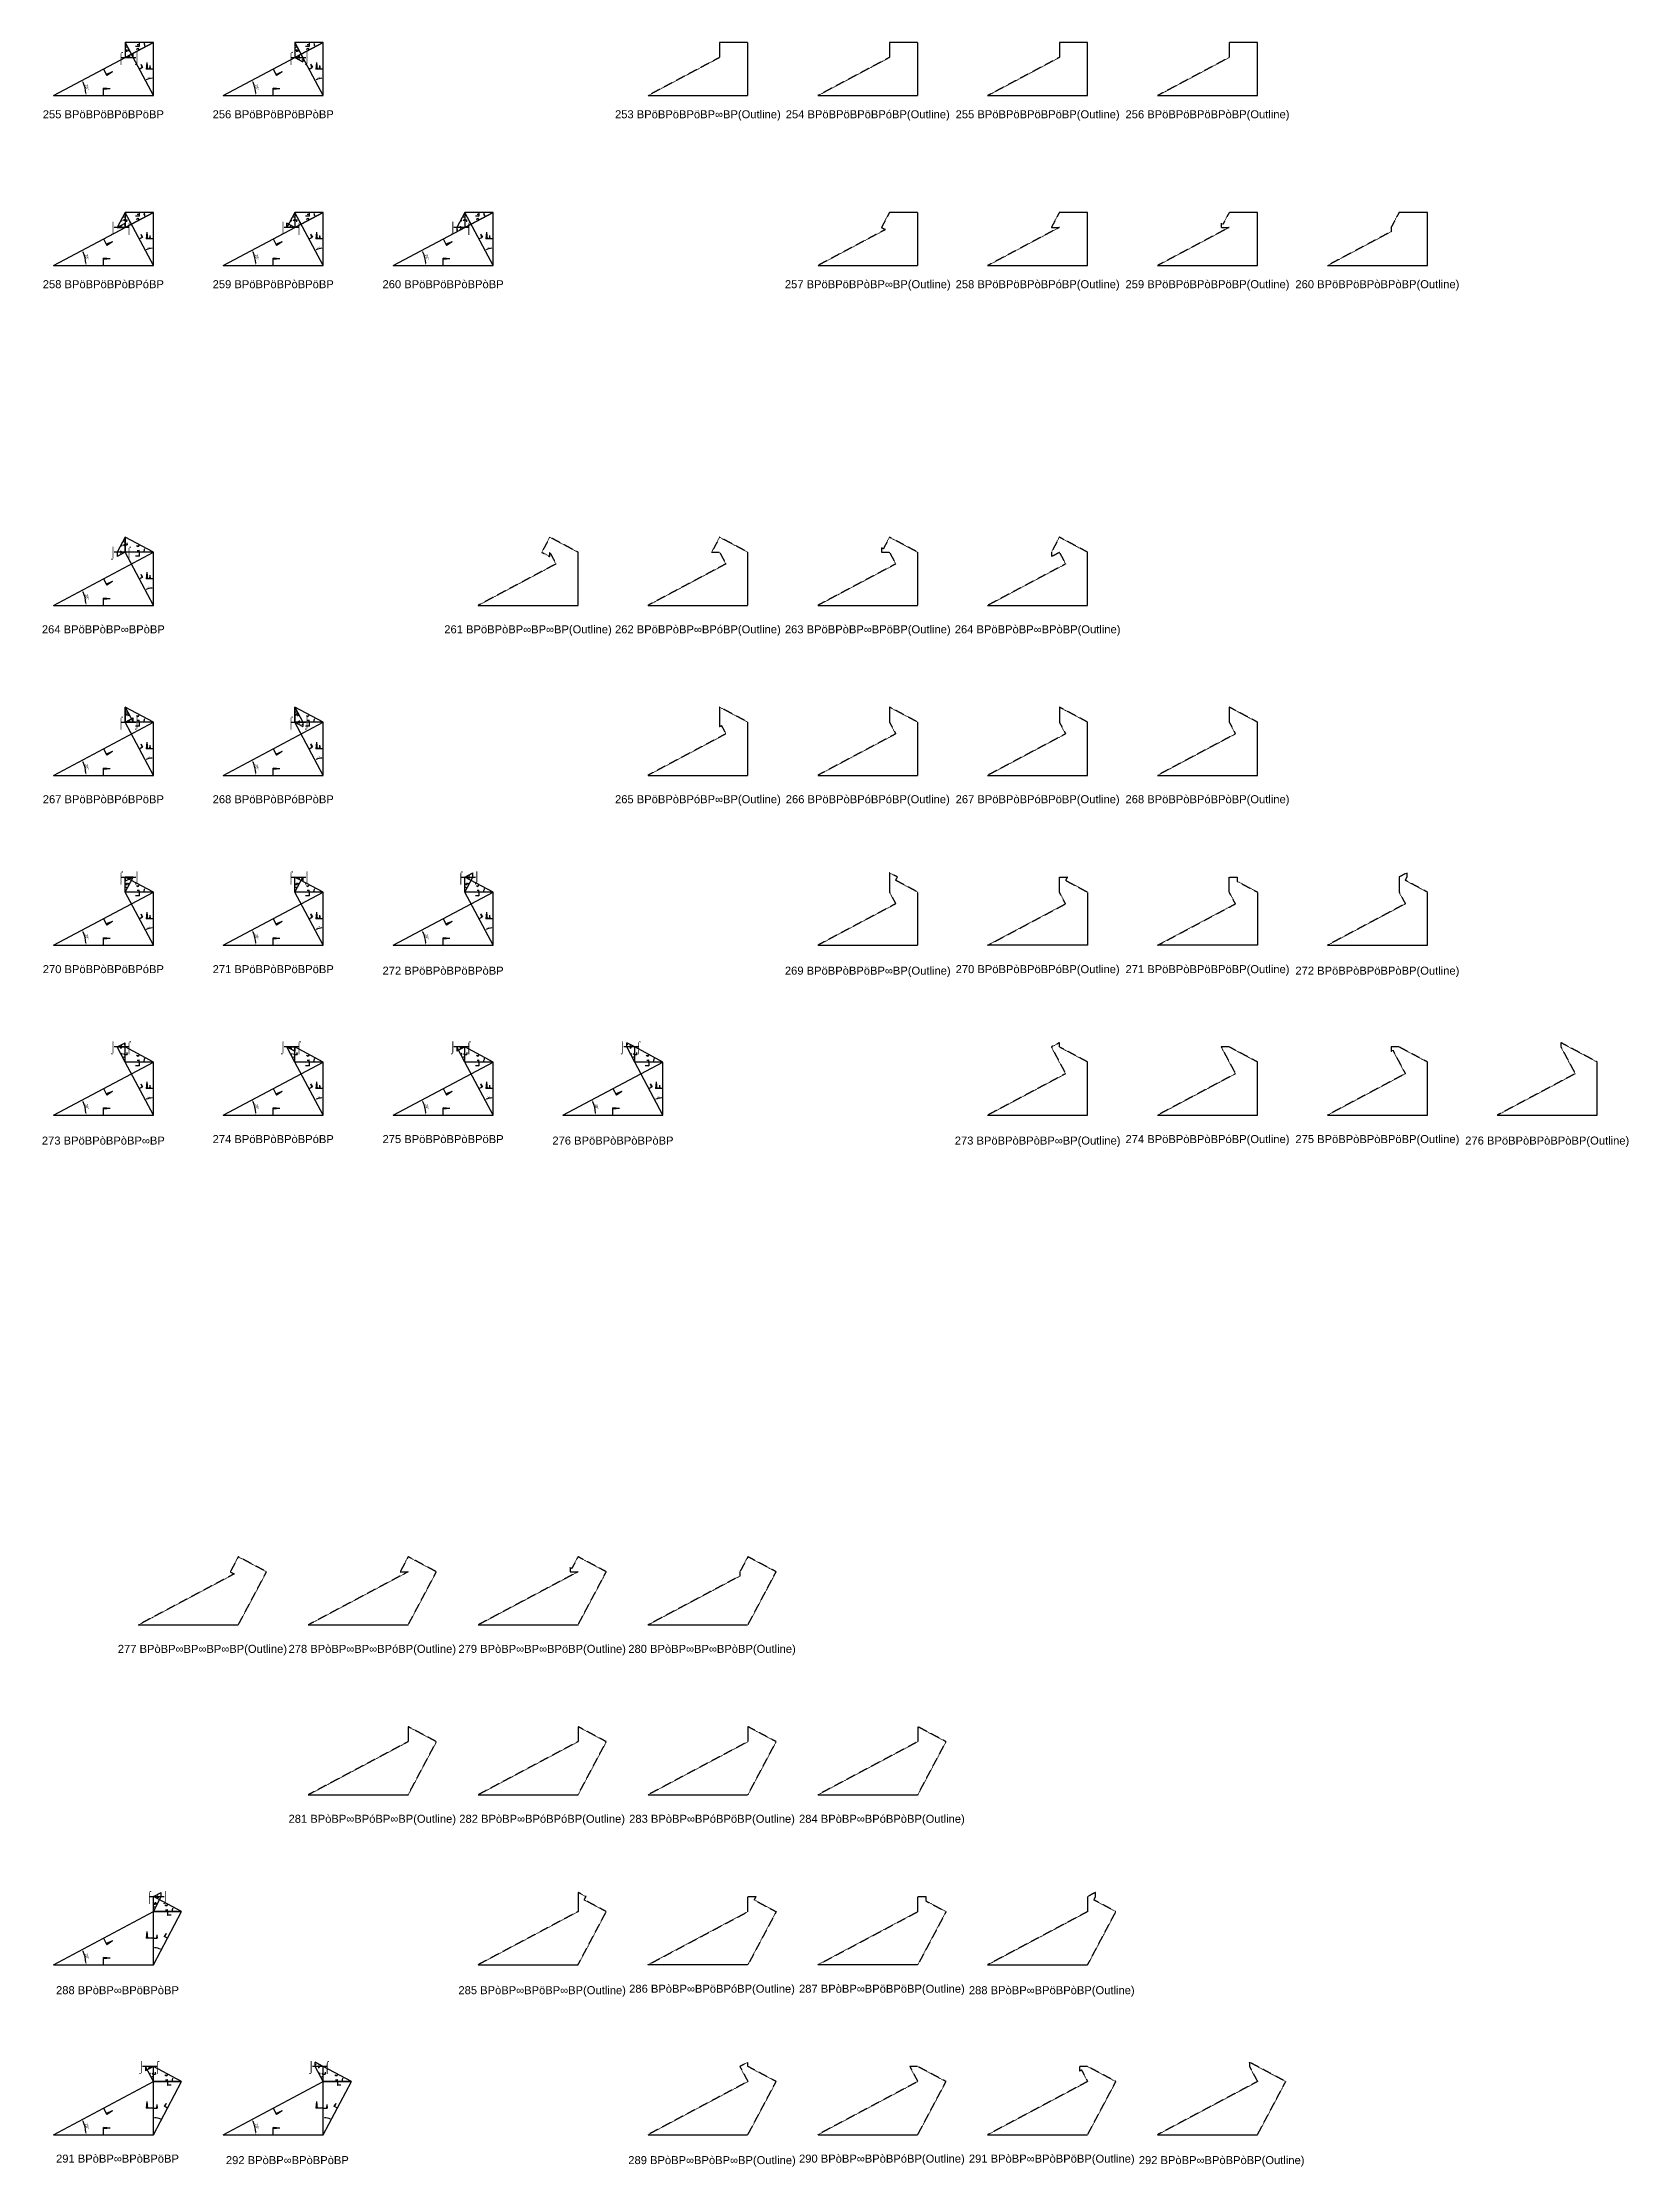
# Model space of a CAD drawing. Header units: millimetres. Extents: x 130908 to 599272, y -2842299 to 24518.
# Drawn here: x 333138 to 571070, y -2460057 to -2141522 of the extents above; entities that cross this region are included whole.
import ezdxf
from ezdxf.enums import TextEntityAlignment as Align

# ---------------------------------------------------------------- set-up
doc = ezdxf.new("R2010")
doc.units = ezdxf.units.MM
doc.header["$PDMODE"] = 35
doc.linetypes.add('DASHED', pattern=[19.05, 12.7, -6.35])
for name, color, linetype in [('BASE', 170, 'Continuous'), ('HYPOTENUSE', 20, 'Continuous'), ('PERPENDICULAR', 90, 'Continuous')]:
    doc.layers.add(name, color=color, linetype=linetype)
doc.styles.add('Arial', font='arial_0.ttf')
doc.dimstyles.new('ISO-25', dxfattribs={"dimtxt": 250, "dimasz": 100, "dimexe": 1.25, "dimexo": 0.625, "dimgap": 100, "dimtad": 1, "dimdec": 0, "dimtxsty": 'Arial', "dimcen": 2.5, "dimadec": 0, "dimazin": 0, "dimtfac": 1, "dimtdec": 0, "dimtmove": 0, "dimatfit": 3, "dimfxl": 1, "dimarcsym": 0})

# ---------------------------------------------------------------- blocks, each defined once
blk = doc.blocks.new('*D9')
at = {"color": 0, "lineweight": -2, "ltscale": 100, "transparency": 16777216}
blk.add_arc((0, 0), 4906, 4.08845, 23.91155, dxfattribs=at)
at = {"color": 0, "ltscale": 100, "transparency": 16777216}
for points in [[(4432, 1963), (4537, 2014), (4332, 2303)], [(4952, 352), (4835, 348), (4906, 0)]]:
    blk.add_solid(points, dxfattribs=at)
at = {"layer": 'Defpoints', "color": 0, "ltscale": 100, "transparency": 16777216}
for p in [(15000, 7976), (0, 0), (0, 0), (4841, 796), (15000, 0)]:
    blk.add_point(p, dxfattribs=at)
at = {"color": 0, "ltscale": 100, "transparency": 16777216, "insert": (5055, 1260), "char_height": 400, "attachment_point": 5, "rotation": 284, "style": 'Arial'}
blk.add_mtext('28°', dxfattribs=at)
blk = doc.blocks.new('SanjoyNathGeometrifyingTrigonometryFundamentalLockedSet')
at = {"color": 242, "linetype": 'DASHED', "ltscale": 100, "true_color": 0xcd2027}
for p, q in [((7500, 3987.8), (8016.4, 3016.6)), ((8852.4, 3574.3), (7922.5, 3193.2)), ((8852.4, 3574.3), (8016.4, 3016.6))]:
    blk.add_line(p, q, dxfattribs=at)
at = {"color": 114, "linetype": 'DASHED', "ltscale": 100, "true_color": 0x139b48}
for p, q in [((14000, 4987.8), (13900, 3987.8)), ((15000, 3987.8), (13900, 3987.8)), ((14000, 4987.8), (14100, 3987.8))]:
    blk.add_line(p, q, dxfattribs=at)
at = {"color": 159, "linetype": 'DASHED', "ltscale": 100, "true_color": 0x22346e}
for p, q in [((7500, 0), (7500, 1100)), ((8500, 1000), (7500, 1100)), ((8500, 1000), (7500, 900))]:
    blk.add_line(p, q, dxfattribs=at)
at = {"layer": 'BASE'}
blk.add_line((0, 0), (15000, 0), dxfattribs=at)
at = {"layer": 'HYPOTENUSE'}
blk.add_line((0, 0), (15000, 7975.6), dxfattribs=at)
at = {"layer": 'PERPENDICULAR'}
blk.add_line((15000, 0), (15000, 7975.6), dxfattribs=at)
at = {"color": 4, "ltscale": 100}
dim = blk.add_angular_dim_2l(base=(4841, 795.6), line1=((0, 0), (15000, 0)), line2=((0, 0), (15000, 7975.6)), dimstyle='ISO-25', override={"dimtxt": 400, "dimasz": 350, "dimgap": 100}, dxfattribs=at)
dim.commit()
dim.dimension.update_dxf_attribs({"geometry": '*D9', "text_midpoint": (5055.4, 1260.5)})

msp = doc.modelspace()

# ---------------------------------------------------------------- linework, layer by layer
at = {"linetype": 'DASHED', "ltscale": 70}
for p, q in [((344930, -2143777), (347328, -2143777)), ((370413, -2143777), (372811, -2143777)), ((346129, -2169260), (343731, -2169260)), ((371612, -2169260), (369214, -2169260)), ((397095, -2169260), (394697, -2169260)), ((346129, -2217971), (343731, -2217971)), ((344930, -2243454), (347328, -2243454)), ((370413, -2243454), (372811, -2243454)), ((344930, -2266682), (347328, -2266682)), ((370413, -2266682), (372811, -2266682)), ((395896, -2266682), (398294, -2266682)), ((346129, -2292165), (343731, -2292165)), ((371612, -2292165), (369214, -2292165)), ((397095, -2292165), (394697, -2292165)), ((422578, -2292165), (420180, -2292165)), ((349171, -2419579), (351569, -2419579)), ((350370, -2445061), (347972, -2445061)), ((375853, -2445061), (373455, -2445061))]:
    msp.add_line(p, q, dxfattribs=at)
at = {"linetype": 'DASHED'}
for points in [[(434719, -2143777), (423960, -2149498), (438960, -2149498), (438960, -2141522), (434719, -2141522)], [(460202, -2143777), (449443, -2149498), (464443, -2149498), (464443, -2141522), (460202, -2141522)], [(485685, -2143777), (474926, -2149498), (489926, -2149498), (489926, -2141522), (485685, -2141522)], [(511168, -2143777), (500409, -2149498), (515409, -2149498), (515409, -2141522), (511168, -2141522)], [(459003, -2169260), (459603, -2169579), (449443, -2174981), (464443, -2174981), (464443, -2167005), (460202, -2167005)], [(484486, -2169260), (485685, -2169260), (474926, -2174981), (489926, -2174981), (489926, -2167005), (485685, -2167005)], [(509969, -2169260), (511168, -2169260), (500409, -2174981), (515409, -2174981), (515409, -2167005), (511168, -2167005), (510233, -2168763), (509969, -2168623)], [(535452, -2169898), (525892, -2174981), (540892, -2174981), (540892, -2167005), (536651, -2167005), (535452, -2169260)], [(410171, -2219729), (398477, -2225947), (413477, -2225947), (413477, -2217971), (409237, -2215716), (408038, -2217971), (409237, -2218608), (409237, -2217971)], [(433521, -2217971), (434719, -2217971), (435654, -2219729), (423960, -2225947), (438960, -2225947), (438960, -2217971), (434719, -2215716)], [(459003, -2217971), (460202, -2217971), (461137, -2219729), (449443, -2225947), (464443, -2225947), (464443, -2217971), (460202, -2215716), (459268, -2217474), (459003, -2217333)], [(486620, -2219729), (474926, -2225947), (489926, -2225947), (489926, -2217971), (485685, -2215716), (484486, -2217971), (484486, -2218608), (485685, -2217971)], [(434984, -2243951), (435654, -2245212), (423960, -2251429), (438960, -2251429), (438960, -2243454), (434719, -2241199), (434719, -2244091)], [(460202, -2241199), (460202, -2243454), (461137, -2245212), (449443, -2251429), (464443, -2251429), (464443, -2243454)], [(485685, -2241199), (485685, -2243454), (486620, -2245212), (474926, -2251429), (489926, -2251429), (489926, -2243454)], [(511168, -2241199), (511168, -2243454), (512103, -2245212), (500409, -2251429), (515409, -2251429), (515409, -2243454)], [(460202, -2266044), (460202, -2268937), (461137, -2270694), (449443, -2276912), (464443, -2276912), (464443, -2268937), (461137, -2267179), (461401, -2266682)], [(486884, -2266682), (486620, -2267179), (489926, -2268937), (489926, -2276912), (474926, -2276912), (486620, -2270694), (485685, -2268937), (485685, -2266682)], [(512367, -2266682), (512367, -2267319), (515409, -2268937), (515409, -2276912), (500409, -2276912), (512103, -2270694), (511168, -2268937), (511168, -2266682)], [(536651, -2266682), (536651, -2268937), (537585, -2270694), (525892, -2276912), (540892, -2276912), (540892, -2268937), (537585, -2267179), (537850, -2266682), (537850, -2266044)], [(486620, -2296177), (474926, -2302395), (489926, -2302395), (489926, -2294419), (485685, -2292165), (485685, -2291527), (484486, -2292165)], [(515409, -2294419), (511168, -2292165), (509969, -2292165), (512103, -2296177), (500409, -2302395), (515409, -2302395)], [(535716, -2292662), (537585, -2296177), (525892, -2302395), (540892, -2302395), (540892, -2294419), (536651, -2292165), (535452, -2292165), (535452, -2292802)], [(563068, -2296177), (551374, -2302395), (566374, -2302395), (566374, -2294419), (560935, -2291527), (560935, -2292165)], [(361313, -2370868), (361912, -2371187), (347512, -2378843), (362512, -2378843), (366752, -2370868), (362512, -2368613)], [(386796, -2370868), (387995, -2370868), (372995, -2378843), (387995, -2378843), (392235, -2370868), (387995, -2368613)], [(412278, -2370868), (413477, -2370868), (398477, -2378843), (413477, -2378843), (417718, -2370868), (413477, -2368613), (412543, -2370371), (412278, -2370230)], [(437761, -2371505), (423960, -2378843), (438960, -2378843), (443201, -2370868), (438960, -2368613), (437761, -2370868)], [(387995, -2394096), (387995, -2396351), (372995, -2404326), (387995, -2404326), (392235, -2396351)], [(413477, -2394096), (413477, -2396351), (398477, -2404326), (413477, -2404326), (417718, -2396351)], [(438960, -2394096), (438960, -2396351), (423960, -2404326), (438960, -2404326), (443201, -2396351)], [(464443, -2394096), (464443, -2396351), (449443, -2404326), (464443, -2404326), (468684, -2396351)], [(413477, -2418941), (413477, -2421834), (398477, -2429809), (413477, -2429809), (417718, -2421834), (414412, -2420076), (414676, -2419579)], [(440159, -2419579), (439895, -2420076), (443201, -2421834), (438960, -2429809), (423960, -2429809), (438960, -2421834), (438960, -2419579)], [(465642, -2419579), (465642, -2420216), (468684, -2421834), (464443, -2429809), (449443, -2429809), (464443, -2421834), (464443, -2419579)], [(489926, -2419579), (489926, -2421834), (474926, -2429809), (489926, -2429809), (494167, -2421834), (490861, -2420076), (491125, -2419579), (491125, -2418941)], [(438960, -2447316), (423960, -2455292), (438960, -2455292), (443201, -2447316), (438960, -2445061), (438960, -2444424), (437761, -2445061)], [(468684, -2447316), (464443, -2445061), (463244, -2445061), (464443, -2447316), (449443, -2455292), (464443, -2455292)], [(488991, -2445558), (489926, -2447316), (474926, -2455292), (489926, -2455292), (494167, -2447316), (489926, -2445061), (488727, -2445061), (488727, -2445699)], [(515409, -2447316), (500409, -2455292), (515409, -2455292), (519649, -2447316), (514210, -2444424), (514210, -2445061)]]:
    msp.add_lwpolyline(points, close=True, dxfattribs=at)

# ---------------------------------------------------------------- block references
for p in [(334770, -2149498), (360253, -2149498), (334770, -2174981), (360253, -2174981), (385736, -2174981), (334770, -2225947), (334770, -2251429), (360253, -2251429), (334770, -2276912), (360253, -2276912), (385736, -2276912), (334770, -2302395), (360253, -2302395), (385736, -2302395), (411219, -2302395), (334770, -2429809), (334770, -2455292), (360253, -2455292)]:
    msp.add_blockref('SanjoyNathGeometrifyingTrigonometryFundamentalLockedSet', p, dxfattribs=at)
at = {"linetype": 'DASHED', "ltscale": 100}
for p, xscale, yscale, zscale, rotation in [((349770, -2149498), 0.53170943166148, 0.53170943166148, 0.53170943166148, 90.00000000000001), ((349770, -2141522), 0.282714919717775, 0.282714919717775, 0.282714919717775, 180), ((345530, -2141522), 0.150322189285358, 0.150322189285358, 0.150322189285358, 270), ((375253, -2149498), 0.53170943166148, 0.53170943166148, 0.53170943166148, 90.00000000000001), ((375253, -2141522), 0.282714919717775, 0.282714919717775, 0.282714919717775, 180), ((371012, -2141522), 0.150322189285358, 0.150322189285358, 0.150322189285358, 270), ((371012, -2143777), -0.07992772583102702, 0.07992772583102702, 0.07992772583102702, 180), ((345530, -2167005), -0.150322189285358, 0.150322189285358, 0.150322189285358, 90), ((349770, -2174981), 0.53170943166148, 0.53170943166148, 0.53170943166148, 90.00000000000001), ((349770, -2167005), 0.282714919717775, 0.282714919717775, 0.282714919717775, 180), ((371012, -2167005), -0.150322189285358, 0.150322189285358, 0.150322189285358, 90), ((375253, -2174981), 0.53170943166148, 0.53170943166148, 0.53170943166148, 90.00000000000001), ((375253, -2167005), 0.282714919717775, 0.282714919717775, 0.282714919717775, 180), ((396495, -2167005), -0.150322189285358, 0.150322189285358, 0.150322189285358, 90), ((400736, -2174981), 0.53170943166148, 0.53170943166148, 0.53170943166148, 90.00000000000001), ((400736, -2167005), 0.282714919717775, 0.282714919717775, 0.282714919717775, 180), ((396495, -2169260), 0.07992772583102702, 0.07992772583102702, 0.07992772583102702, 180), ((345530, -2215716), -0.150322189285358, 0.150322189285358, 0.150322189285358, 90), ((345530, -2217971), 0.07992772583102702, 0.07992772583102702, 0.07992772583102702, 180), ((349770, -2225947), 0.53170943166148, 0.53170943166148, 0.53170943166148, 90.00000000000001), ((345530, -2241199), 0.150322189285358, 0.150322189285358, 0.150322189285358, 270), ((371012, -2241199), 0.150322189285358, 0.150322189285358, 0.150322189285358, 270), ((349770, -2251429), 0.53170943166148, 0.53170943166148, 0.53170943166148, 90.00000000000001), ((375253, -2251429), 0.53170943166148, 0.53170943166148, 0.53170943166148, 90.00000000000001), ((371012, -2243454), -0.07992772583102702, 0.07992772583102702, 0.07992772583102702, 180), ((345530, -2268937), -0.150322189285358, 0.150322189285358, 0.150322189285358, 270), ((346729, -2266682), 0.07992772583102702, 0.07992772583102702, 0.07992772583102702, 180), ((371012, -2268937), -0.150322189285358, 0.150322189285358, 0.150322189285358, 270), ((371012, -2266682), -0.07992772583102702, 0.07992772583102702, 0.07992772583102702, 180), ((396495, -2268937), -0.150322189285358, 0.150322189285358, 0.150322189285358, 270), ((349770, -2276912), 0.53170943166148, 0.53170943166148, 0.53170943166148, 90.00000000000001), ((375253, -2276912), 0.53170943166148, 0.53170943166148, 0.53170943166148, 90.00000000000001), ((400736, -2276912), 0.53170943166148, 0.53170943166148, 0.53170943166148, 90.00000000000001), ((345530, -2294419), 0.150322189285358, 0.150322189285358, 0.150322189285358, 90), ((371012, -2294419), 0.150322189285358, 0.150322189285358, 0.150322189285358, 90), ((369814, -2292165), -0.07992772583102702, 0.07992772583102702, 0.07992772583102702, 180), ((396495, -2294419), 0.150322189285358, 0.150322189285358, 0.150322189285358, 90), ((396495, -2292165), 0.07992772583102702, 0.07992772583102702, 0.07992772583102702, 180), ((421978, -2294419), 0.150322189285358, 0.150322189285358, 0.150322189285358, 90), ((349770, -2302395), 0.53170943166148, 0.53170943166148, 0.53170943166148, 90.00000000000001), ((375253, -2302395), 0.53170943166148, 0.53170943166148, 0.53170943166148, 90.00000000000001), ((400736, -2302395), 0.53170943166148, 0.53170943166148, 0.53170943166148, 90.00000000000001), ((426219, -2302395), 0.53170943166148, 0.53170943166148, 0.53170943166148, 90.00000000000001), ((349770, -2421834), -0.150322189285358, 0.150322189285358, 0.150322189285358, 270), ((349770, -2429809), -0.53170943166148, 0.53170943166148, 0.53170943166148, 270), ((349770, -2447316), 0.150322189285358, 0.150322189285358, 0.150322189285358, 90), ((349770, -2445061), 0.07992772583102702, 0.07992772583102702, 0.07992772583102702, 180), ((375253, -2447316), 0.150322189285358, 0.150322189285358, 0.150322189285358, 90), ((349770, -2455292), -0.53170943166148, 0.53170943166148, 0.53170943166148, 270), ((375253, -2455292), -0.53170943166148, 0.53170943166148, 0.53170943166148, 270)]:
    msp.add_blockref('SanjoyNathGeometrifyingTrigonometryFundamentalLockedSet', p, dxfattribs=dict(at, xscale=xscale, yscale=yscale, zscale=zscale, rotation=rotation))
for p, xscale, yscale, zscale in [((345530, -2143777), 0.07992772583102702, 0.07992772583102702, 0.07992772583102702), ((344331, -2169260), 0.07992772583102702, 0.07992772583102702, 0.07992772583102702), ((371012, -2169260), -0.07992772583102702, 0.07992772583102702, 0.07992772583102702), ((349770, -2217971), -0.282714919717773, 0.282714919717773, 0.282714919717773), ((349770, -2243454), -0.282714919717773, 0.282714919717773, 0.282714919717773), ((375253, -2243454), -0.282714919717773, 0.282714919717773, 0.282714919717773), ((345530, -2243454), 0.07992772583102702, 0.07992772583102702, 0.07992772583102702), ((349770, -2268937), -0.282714919717773, 0.282714919717773, 0.282714919717773), ((375253, -2268937), -0.282714919717773, 0.282714919717773, 0.282714919717773), ((396495, -2266682), 0.07992772583102702, 0.07992772583102702, 0.07992772583102702), ((400736, -2268937), -0.282714919717773, 0.282714919717773, 0.282714919717773), ((344331, -2292165), 0.07992772583102702, 0.07992772583102702, 0.07992772583102702), ((349770, -2294419), -0.282714919717773, 0.282714919717773, 0.282714919717773), ((375253, -2294419), -0.282714919717773, 0.282714919717773, 0.282714919717773), ((400736, -2294419), -0.282714919717773, 0.282714919717773, 0.282714919717773), ((421978, -2292165), -0.07992772583102702, 0.07992772583102702, 0.07992772583102702), ((426219, -2294419), -0.282714919717773, 0.282714919717773, 0.282714919717773), ((349770, -2419579), 0.07992772583102702, 0.07992772583102702, 0.07992772583102702), ((354011, -2421834), -0.282714919717773, 0.282714919717773, 0.282714919717773), ((354011, -2447316), -0.282714919717773, 0.282714919717773, 0.282714919717773), ((375253, -2445061), -0.07992772583102702, 0.07992772583102702, 0.07992772583102702), ((379494, -2447316), -0.282714919717773, 0.282714919717773, 0.282714919717773)]:
    msp.add_blockref('SanjoyNathGeometrifyingTrigonometryFundamentalLockedSet', p, dxfattribs=dict(at, xscale=xscale, yscale=yscale, zscale=zscale))

# ---------------------------------------------------------------- texts
at = {"linetype": 'DASHED', "ltscale": 100, "style": 'Arial'}
for s, p in [('⌠', (344930, -2143777)), ('⌡', (347328, -2143777)), ('⌠', (370413, -2143777)), ('⌡', (372811, -2143777)), ('255 BPöBPöBPöBPöBP', (342270, -2152290)), ('256 BPöBPöBPöBPòBP', (367753, -2152290)), ('253 BPöBPöBPöBP∞BP(Outline)', (431460, -2152290)), ('254 BPöBPöBPöBPóBP(Outline)', (456943, -2152290)), ('255 BPöBPöBPöBPöBP(Outline)', (482426, -2152290)), ('256 BPöBPöBPöBPòBP(Outline)', (507909, -2152290)), ('⌡', (343731, -2169260)), ('⌠', (346129, -2169260)), ('⌡', (369214, -2169260)), ('⌠', (371612, -2169260)), ('⌡', (394697, -2169260)), ('⌠', (397095, -2169260)), ('258 BPöBPöBPòBPóBP', (342270, -2177772)), ('259 BPöBPöBPòBPöBP', (367753, -2177772)), ('260 BPöBPöBPòBPòBP', (393236, -2177772)), ('257 BPöBPöBPòBP∞BP(Outline)', (456943, -2177772)), ('258 BPöBPöBPòBPóBP(Outline)', (482426, -2177772)), ('259 BPöBPöBPòBPöBP(Outline)', (507909, -2177772)), ('260 BPöBPöBPòBPòBP(Outline)', (533392, -2177772)), ('⌡', (343731, -2217971)), ('⌠', (346129, -2217971)), ('264 BPöBPòBP∞BPòBP', (342270, -2229527)), ('261 BPöBPòBP∞BP∞BP(Outline)', (405977, -2229527)), ('262 BPöBPòBP∞BPóBP(Outline)', (431460, -2229527)), ('263 BPöBPòBP∞BPöBP(Outline)', (456943, -2229527)), ('264 BPöBPòBP∞BPòBP(Outline)', (482426, -2229527)), ('⌠', (344930, -2243454)), ('⌡', (347328, -2243454)), ('⌠', (370413, -2243454)), ('⌡', (372811, -2243454)), ('267 BPöBPòBPóBPöBP', (342270, -2255010)), ('268 BPöBPòBPóBPòBP', (367753, -2255010)), ('265 BPöBPòBPóBP∞BP(Outline)', (431460, -2255010)), ('266 BPöBPòBPóBPóBP(Outline)', (456943, -2255010)), ('267 BPöBPòBPóBPöBP(Outline)', (482426, -2255010)), ('268 BPöBPòBPóBPòBP(Outline)', (507909, -2255010)), ('⌠', (344930, -2266682)), ('⌡', (347328, -2266682)), ('⌠', (370413, -2266682)), ('⌡', (372811, -2266682)), ('⌠', (395896, -2266682)), ('⌡', (398294, -2266682)), ('270 BPöBPòBPöBPóBP', (342270, -2280493)), ('271 BPöBPòBPöBPöBP', (367753, -2280493)), ('272 BPöBPòBPöBPòBP', (393236, -2280716)), ('269 BPöBPòBPöBP∞BP(Outline)', (456943, -2280716)), ('270 BPöBPòBPöBPóBP(Outline)', (482426, -2280493)), ('271 BPöBPòBPöBPöBP(Outline)', (507909, -2280493)), ('272 BPöBPòBPöBPòBP(Outline)', (533392, -2280716)), ('⌡', (343731, -2292165)), ('⌠', (346129, -2292165)), ('⌡', (369214, -2292165)), ('⌠', (371612, -2292165)), ('⌡', (394697, -2292165)), ('⌠', (397095, -2292165)), ('⌡', (420180, -2292165)), ('⌠', (422578, -2292165)), ('273 BPöBPòBPòBP∞BP', (342270, -2306199)), ('274 BPöBPòBPòBPóBP', (367753, -2305976)), ('275 BPöBPòBPòBPöBP', (393236, -2305976)), ('276 BPöBPòBPòBPòBP', (418719, -2306199)), ('273 BPöBPòBPòBP∞BP(Outline)', (482426, -2306199)), ('274 BPöBPòBPòBPóBP(Outline)', (507909, -2305976)), ('275 BPöBPòBPòBPöBP(Outline)', (533392, -2305976)), ('276 BPöBPòBPòBPòBP(Outline)', (558874, -2306199)), ('277 BPòBP∞BP∞BP∞BP(Outline)', (357132, -2382424)), ('278 BPòBP∞BP∞BPóBP(Outline)', (382615, -2382424)), ('279 BPòBP∞BP∞BPöBP(Outline)', (408098, -2382424)), ('280 BPòBP∞BP∞BPòBP(Outline)', (433581, -2382424)), ('281 BPòBP∞BPóBP∞BP(Outline)', (382615, -2407907)), ('282 BPòBP∞BPóBPóBP(Outline)', (408098, -2407907)), ('283 BPòBP∞BPóBPöBP(Outline)', (433581, -2407907)), ('284 BPòBP∞BPóBPòBP(Outline)', (459063, -2407907)), ('⌠', (349171, -2419579)), ('⌡', (351569, -2419579)), ('288 BPòBP∞BPöBPòBP', (344391, -2433613)), ('285 BPòBP∞BPöBP∞BP(Outline)', (408098, -2433613)), ('286 BPòBP∞BPöBPóBP(Outline)', (433581, -2433390)), ('287 BPòBP∞BPöBPöBP(Outline)', (459063, -2433390)), ('288 BPòBP∞BPöBPòBP(Outline)', (484546, -2433613)), ('⌡', (347972, -2445061)), ('⌠', (350370, -2445061)), ('⌡', (373455, -2445061)), ('⌠', (375853, -2445061)), ('291 BPòBP∞BPòBPöBP', (344391, -2458873)), ('292 BPòBP∞BPòBPòBP', (369874, -2459096)), ('289 BPòBP∞BPòBP∞BP(Outline)', (433581, -2459096)), ('290 BPòBP∞BPòBPóBP(Outline)', (459063, -2458873)), ('291 BPòBP∞BPòBPöBP(Outline)', (484546, -2458873)), ('292 BPòBP∞BPòBPòBP(Outline)', (510029, -2459096))]:
    msp.add_text(s, height=1200, dxfattribs=at).set_placement(p, align=Align.MIDDLE_CENTER)

doc.saveas('drawing.dxf')
